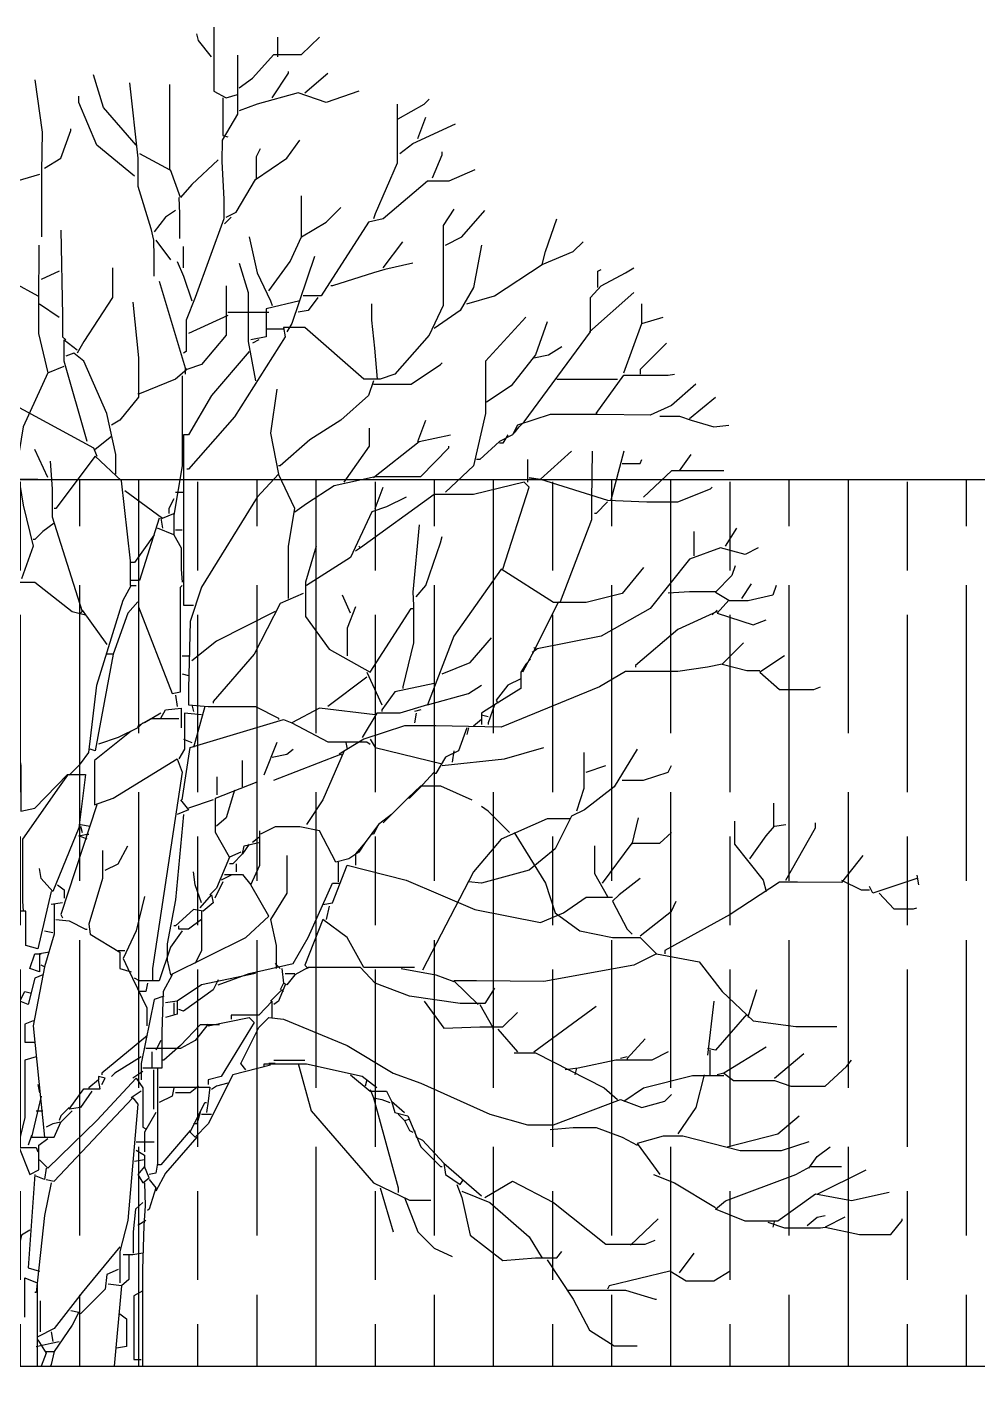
# Model space of a CAD drawing. Header units: centimetres. Extents: x -3096 to 13885, y -3131 to 5891.
# Drawn here: x 12862.3 to 13183.8, y 2950 to 3412.2 of the extents above; entities that cross this region are included whole.
import ezdxf

# ---------------------------------------------------------------- set-up
doc = ezdxf.new("R2010")
doc.units = ezdxf.units.CM

msp = doc.modelspace()

# ---------------------------------------------------------------- hatches: boundary and pattern name
at = {"transparency": 33554508}
h = msp.add_hatch(dxfattribs=at)
h.set_pattern_fill('GOST_WOOD', color=256, scale=10)
h.set_pattern_definition([(90, (5e-05, 173.39), (60, -4e-15), [100, -20]), (90, (20, 153.39), (60, -4e-15), [60, -15, 30, -15]), (90, (40, 123.39), (60, -4e-15), [100, -20])])
h.paths.add_polyline_path([(11885.06, 3259.23), (11885.06, 2659.23), (11974.93, 2659.23), (11974.93, 2679.23), (12088.15, 2679.23), (12088.15, 2929.23), (11974.93, 2929.23), (11974.93, 2959.23), (13800.98, 2959.23), (13800.98, 2929.23), (13629.77, 2929.23), (13629.77, 2679.23), (13800.98, 2679.23), (13800.98, 2659.23), (13885.06, 2659.23), (13885.06, 3259.23)])

# ---------------------------------------------------------------- linework, layer by layer
for p, q in [((11885.06, 3259.23), (13885.06, 3259.23)), ((12865.84, 3259.23), (11885.06, 3259.23))]:
    msp.add_line(p, q)
at = {"color": 84}
for points in [[(12925.43, 3412.18), (12925.43, 3390.58), (12929.58, 3388.37), (12933.45, 3389.48)], [(12924.6, 3402.21), (12920.17, 3407.75), (12919.61, 3409.96)], [(12934.01, 3391.69), (12938.44, 3395.01), (12945.64, 3403.04), (12955.05, 3403.04), (12961.14, 3408.86)], [(12947.02, 3402.21), (12947.02, 3408.86)], [(12933.45, 3402.76), (12933.45, 3382.83), (12928.19, 3373.97), (12928.06, 3366.78), (12928.82, 3354.04), (12928.82, 3347.4), (12919.06, 3320.82), (12916.01, 3313.07), (12916.01, 3302.55), (12915.18, 3302)], [(12945.08, 3388.37), (12950.62, 3396.67), (12950.62, 3397.23)], [(12864.8, 3394.46), (12867.29, 3376.74), (12867.15, 3363.45), (12867.08, 3357.92), (12867.08, 3341.31)], [(12899.13, 3372.31), (12888.05, 3385.05), (12884.73, 3396.12)], [(12896.91, 3393.35), (12899.68, 3367.88), (12899.68, 3358.47), (12904.11, 3344.08), (12904.94, 3340.2), (12905.08, 3334.66), (12905.08, 3328.02)], [(12900.23, 3369.54), (12910.48, 3364.01), (12910.48, 3392.8)], [(12956.15, 3390.03), (12963.91, 3396.67)], [(12898.57, 3361.79), (12885.84, 3372.31), (12879.75, 3386.71), (12879.75, 3388.92)], [(12928.47, 3388.37), (12928.47, 3375.63), (12930.13, 3375.08)], [(12974.43, 3390.58), (12963.35, 3386.71), (12953.94, 3390.03), (12940.1, 3386.15), (12934.01, 3383.94)], [(12987.44, 3386.15), (12987.44, 3366.22), (12979.96, 3349.06), (12979.41, 3347.4)], [(12987.71, 3381.17), (12996.57, 3386.15), (12998.23, 3387.82)], [(12988.27, 3369.54), (12992.7, 3372.87), (13007.09, 3379.51)], [(12994.36, 3374.53), (12997.13, 3381.73)], [(12868.12, 3364.56), (12873.66, 3367.88), (12876.98, 3377.3), (12876.98, 3377.85)], [(12929.58, 3347.95), (12932.9, 3349.61), (12939.54, 3360.69), (12950.06, 3367.88), (12954.49, 3373.97)], [(12939.82, 3360.69), (12939.82, 3368.44), (12941.21, 3371.21)], [(12999.34, 3361.24), (13002.66, 3368.99), (13002.66, 3370.1)], [(12926.81, 3367.33), (12917.95, 3359.03), (12914.08, 3354.6), (12910.75, 3364.01)], [(12866.46, 3362.35), (12858.71, 3360.13), (12857.6, 3360.13)], [(13013.74, 3364.01), (13004.88, 3360.13), (12997.68, 3360.13), (12982.73, 3347.4), (12977.75, 3346.29), (12961.69, 3321.38), (12955.6, 3321.38)], [(12913.52, 3354.6), (12913.8, 3349.06), (12913.8, 3340.75)], [(12943.97, 3323.04), (12951.17, 3333), (12955.05, 3341.31), (12963.35, 3346.29), (12968.34, 3351.27)], [(12955.05, 3341.31), (12955.05, 3355.15)], [(12912.42, 3350.17), (12909.09, 3347.95), (12905.22, 3342.97)], [(13006.54, 3350.72), (13002.94, 3345.18), (13002.94, 3318.05), (12998.23, 3308.09), (12986.61, 3294.8), (12981.62, 3293.14), (12976.09, 3293.14), (12956.15, 3310.58), (12948.96, 3310.58), (12949.51, 3307.53), (12932.35, 3280.4), (12916.84, 3262.69), (12916.29, 3262.69)], [(12931.24, 3347.95), (12929.03, 3345.74)], [(13003.77, 3338.54), (13009.31, 3341.31), (13017.06, 3350.17)], [(13036.44, 3331.9), (13037.54, 3336.32), (13041.42, 3347.4)], [(12873.66, 3343.52), (12874.21, 3314.73), (12874.21, 3307.53), (12875.32, 3306.43)], [(12866.18, 3338.54), (12866.05, 3318.61), (12866.05, 3308.64), (12869.23, 3295.35), (12874.77, 3297.57)], [(12905.77, 3340.2), (12910.75, 3333.56)], [(12915.18, 3330.79), (12915.18, 3337.99)], [(12937.33, 3341.31), (12940.1, 3329.13), (12944.53, 3319.71), (12945.08, 3318.05)], [(12982.73, 3330.79), (12989.37, 3339.65)], [(13015.95, 3338.54), (13013.18, 3324.14), (13008.75, 3316.39), (12999.89, 3310.3)], [(13010.97, 3318.61), (13020.38, 3321.38), (13036.44, 3331.9), (13046.96, 3336.32), (13050.28, 3339.65)], [(12912.97, 3333), (12915.18, 3328.02), (12917.95, 3319.71)], [(12959.48, 3334.66), (12951.73, 3311.96), (12950.06, 3309.19)], [(12873.1, 3329.68), (12867.01, 3326.91)], [(12891.1, 3330.79), (12891.1, 3320.82), (12881.41, 3305.87), (12879.2, 3302)], [(12934.01, 3332.45), (12937.05, 3322.48), (12937.05, 3305.87), (12939.54, 3292.58)], [(12992.7, 3332.45), (12983.28, 3330.23), (12979.41, 3329.13), (12965.57, 3324.7), (12965.01, 3324.7)], [(13027.02, 3274.87), (13028.69, 3277.08), (13030.35, 3278.74), (13052.77, 3309.19), (13052.77, 3320.82), (13056.37, 3324.7), (13064.67, 3329.13), (13067.44, 3330.79)], [(13055.26, 3324.14), (13055.26, 3329.68), (13056.37, 3330.23)], [(12857.6, 3325.81), (12865.91, 3321.38)], [(12906.88, 3326.36), (12915.74, 3297.01), (12915.74, 3294.8)], [(12929.58, 3324.7), (12929.58, 3308.09), (12921.27, 3298.12), (12916.29, 3296.46), (12915.74, 3297.01)], [(12898.02, 3319.16), (12899.96, 3300.34), (12899.96, 3287.05), (12893.59, 3279.3), (12890.82, 3277.64)], [(12954.49, 3319.71), (12943.14, 3316.95), (12943.14, 3307.53), (12937.88, 3306.43)], [(12960.58, 3320.82), (12957.26, 3316.39), (12953.94, 3315.84)], [(13052.49, 3309.19), (13067.44, 3322.48)], [(12866.46, 3318.61), (12873.1, 3314.18)], [(12930.13, 3314.73), (12916.84, 3308.64)], [(12930.13, 3315.84), (12943.97, 3315.84)], [(12980.79, 3293.14), (12979.82, 3303.66), (12978.79, 3313.07), (12978.79, 3318.61)], [(13030.9, 3314.18), (13017.34, 3299.23), (13017.34, 3281.51), (13013.18, 3263.79), (13003.77, 3254.94)], [(13064.12, 3295.35), (13070.21, 3311.96), (13077.41, 3314.18)], [(13070.21, 3311.96), (13070.21, 3318.61)], [(12948.96, 3310.03), (12943.42, 3310.03)], [(13038.1, 3312.52), (13034.22, 3301.44), (13025.92, 3290.92), (13017.61, 3285.39)], [(12882.52, 3272.1), (12874.77, 3299.23), (12874.77, 3306.43), (12879.2, 3303.1)], [(12940.65, 3306.43), (12938.44, 3305.32)], [(13078.52, 3305.32), (13069.66, 3296.46), (13069.66, 3294.8)], [(12892.21, 3261.03), (12892.21, 3267.67), (12889.16, 3281.51), (12881.41, 3299.23), (12878.09, 3302), (12875.32, 3300.89)], [(12937.33, 3302.55), (12924.6, 3287.6), (12916.84, 3274.31), (12915.18, 3274.31)], [(13033.67, 3300.34), (13038.65, 3301.44), (13043.08, 3304.21)], [(12916.29, 3296.46), (12912.42, 3293.14), (12900.23, 3288.16), (12899.68, 3288.16)], [(12979.41, 3291.48), (12992.14, 3291.48), (13002.11, 3298.12), (13002.66, 3298.68)], [(12869.23, 3295.35), (12860.92, 3277.08), (12858.71, 3263.79), (12860.92, 3250.51), (12864.25, 3236.66), (12860.37, 3225.59)], [(12914.63, 3294.25), (12914.63, 3263.79), (12911.86, 3247.18), (12911.86, 3240.54), (12906.32, 3242.76)], [(12979.41, 3292.58), (12977.75, 3287.6), (12968.34, 3279.3), (12957.82, 3272.65), (12947.85, 3263.79), (12947.3, 3263.79)], [(13088.48, 3291.48), (13080.18, 3284.28), (13072.98, 3280.96), (13055.26, 3281.23), (13039.2, 3281.23), (13028.13, 3277.64), (13026.47, 3274.31), (13022.04, 3272.1), (13015.4, 3266.01), (13014.29, 3266.01)], [(13041.42, 3293.14), (13061.91, 3293.14)], [(13054.71, 3281.51), (13064.12, 3294.52), (13079.07, 3294.52), (13081.28, 3294.8)], [(12844.04, 3244.42), (12844.04, 3266.56), (12853.17, 3287.05), (12884.73, 3269.88), (12885.84, 3267.12)], [(12946.74, 3289.82), (12944.53, 3274.87), (12947.3, 3261.03)], [(13086.27, 3279.85), (13095.13, 3287.05)], [(12994.36, 3272.1), (12997.13, 3279.3)], [(13076.3, 3280.68), (13082.94, 3280.68), (13086.82, 3279.3), (13094.57, 3277.08), (13099.55, 3277.64)], [(12890.82, 3273.76), (12885.29, 3269.33)], [(12915.18, 3274.31), (12915.18, 3235), (12915.18, 3216.73), (12918.51, 3216.73)], [(12969.44, 3258.26), (12978.02, 3270.44), (12978.02, 3276.53)], [(12979.41, 3259.92), (12994.91, 3272.1), (13005.43, 3274.31)], [(13024.81, 3274.31), (13023.15, 3271.55), (13022.04, 3271.55)], [(12869.23, 3259.92), (12864.8, 3269.33)], [(12952.83, 3248.29), (12956.71, 3251.06), (12966.12, 3257.15), (12979.96, 3260.2), (12995.47, 3260.2), (13004.88, 3269.88), (13004.88, 3270.44)], [(13046.4, 3268.78), (13035.88, 3259.36), (13058.58, 3252.17), (13071.87, 3251.61), (13082.39, 3251.61), (13093.46, 3256.04), (13094.02, 3256.6)], [(13053.32, 3268.78), (13053.19, 3252.17), (13053.19, 3245.52), (13042.53, 3217.84)], [(13064.12, 3268.78), (13059.69, 3252.17)], [(12870.06, 3265.46), (12870.75, 3256.04), (12870.75, 3246.63), (12878.64, 3221.72), (12880.86, 3214.52), (12880.3, 3213.96)], [(12897.19, 3223.38), (12897.19, 3231.68), (12894.14, 3258.81), (12885.29, 3267.12), (12872, 3249.4), (12871.44, 3249.4)], [(13031.45, 3266.01), (13031.45, 3258.26)], [(13063.57, 3264.62), (13069.66, 3264.62), (13070.21, 3266.01)], [(13082.94, 3262.13), (13086.82, 3267.67)], [(12950.62, 3218.95), (12950.62, 3236.66), (12952.83, 3249.4), (12947.3, 3261.03), (12940.1, 3253.27), (12921.27, 3222.82), (12917.4, 3211.2), (12916.84, 3188.5), (12916.84, 3182.96), (12923.49, 3182.41), (12939.54, 3182.41), (12947.3, 3178.53), (12947.3, 3177.98)], [(13032.01, 3259.92), (13035.88, 3259.36)], [(13032.01, 3259.36), (13034.22, 3259.36)], [(13097.89, 3262.13), (13080.18, 3262.13), (13070.76, 3253.27)], [(12895.25, 3255.49), (12907.99, 3246.08), (12911.86, 3247.74)], [(12912.42, 3254.94), (12915.18, 3254.94)], [(13023.15, 3228.91), (13032.01, 3256.6), (13030.35, 3258.26), (13013.18, 3254.11), (12999.89, 3254.11), (12974.98, 3236.11), (12974.43, 3236.66)], [(12979.96, 3249.4), (12982.73, 3256.6)], [(12911.86, 3252.72), (12910.2, 3249.4), (12910.2, 3247.74)], [(12990.48, 3253.27), (12983.84, 3249.95), (12978.86, 3248.29), (12971.66, 3232.79), (12956.71, 3223.38)], [(13058.58, 3251.61), (13054.71, 3247.74), (13054.15, 3247.74)], [(12906.88, 3246.08), (12900.23, 3225.04), (12897.47, 3225.04)], [(12907.43, 3246.08), (12907.99, 3242.76)], [(12871.44, 3244.42), (12867.57, 3241.65), (12864.8, 3238.88), (12864.25, 3238.88)], [(12905.22, 3240.54), (12898.57, 3231.13), (12897.47, 3231.13)], [(12911.86, 3240.54), (12914.35, 3236.11), (12914.35, 3228.91), (12914.63, 3224.48)], [(12912.42, 3242.2), (12914.63, 3242.2)], [(12994.91, 3243.86), (12992.7, 3221.16), (12992.97, 3216.73), (12992.97, 3204), (12989.37, 3189.05), (12989.37, 3188.5)], [(13087.93, 3233.34), (13087.93, 3241.65)], [(13098.45, 3236.66), (13102.32, 3242.76)], [(12960.03, 3236.66), (12956.43, 3224.48), (12956.43, 3212.86), (12964.46, 3201.78), (12978.3, 3194.03), (12992.14, 3215.63), (12992.7, 3215.63)], [(12974.98, 3236.11), (12973.32, 3235)], [(12993.8, 3219.5), (12997.13, 3223.38), (13002.11, 3237.77), (13002.66, 3239.99)], [(13109.52, 3236.11), (13105.09, 3233.9), (13096.79, 3236.11), (13086.27, 3232.24), (13072.98, 3215.63), (13056.37, 3206.21), (13034.22, 3201.78), (13033.67, 3202.34)], [(13070.76, 3229.47), (13063.57, 3220.61), (13051.39, 3217.56), (13040.31, 3217.56), (13022.59, 3228.91), (13006.54, 3206.21), (12997.68, 3182.96), (12988.27, 3180.19), (12980.52, 3180.19), (12975.53, 3171.89)], [(13101.77, 3230.02), (13100.66, 3226.7), (13095.13, 3221.16), (13099.55, 3218.39), (13095.68, 3213.96), (13107.86, 3210.09), (13112.29, 3211.75)], [(12858.16, 3226.14), (12857.6, 3223.38), (12852.9, 3212.3), (12852.9, 3200.68), (12860.09, 3162.47), (12860.09, 3146.97), (12864.8, 3148.08), (12875.87, 3159.43), (12881.96, 3159.43), (12879.75, 3141.43), (12870.89, 3119.84), (12867.01, 3124.27), (12866.46, 3127.59)], [(12858.71, 3224.48), (12864.8, 3224.48), (12877.53, 3214.52), (12881.96, 3213.41)], [(12876.43, 3159.15), (12880.3, 3163.03), (12883.07, 3166.9), (12885.84, 3189.6), (12894.7, 3218.39), (12897.47, 3223.38), (12899.13, 3223.38)], [(12899.96, 3225.04), (12899.96, 3216.18), (12911.31, 3186.83), (12914.08, 3187.39), (12914.08, 3222.82), (12914.63, 3223.38)], [(13115.61, 3223.38), (13114.5, 3220.05), (13106.2, 3218.12), (13099.55, 3218.12)], [(13103.98, 3218.95), (13107.31, 3223.93)], [(12899.68, 3217.84), (12896.36, 3213.96), (12891.38, 3200.12), (12889.16, 3200.12)], [(12955.6, 3220.61), (12947.85, 3217.29), (12938.99, 3200.12), (12925.15, 3184.07), (12925.15, 3183.51)], [(12971.66, 3213.96), (12968.89, 3220.05)], [(13041.97, 3217.84), (13033.11, 3200.12), (13029.79, 3194.03)], [(13079.07, 3220.89), (13086.27, 3221.3), (13095.13, 3221.3)], [(12880.86, 3215.07), (12889.16, 3203.44)], [(12946.19, 3214.52), (12926.26, 3204.55), (12917.95, 3197.91)], [(12973.32, 3216.18), (12970.55, 3208.98), (12970.55, 3199.57)], [(13095.68, 3214.52), (13082.39, 3208.43), (13068, 3196.25), (13068, 3195.69)], [(13095.68, 3215.07), (13094.02, 3213.41)], [(13002.66, 3193.48), (13012.08, 3197.35), (13019.27, 3205.66)], [(13104.54, 3204), (13097.34, 3196.8), (13105.64, 3194.59), (13110.07, 3194.59)], [(12891.38, 3200.12), (12885.29, 3167.46), (12883.62, 3168.01)], [(12914.63, 3199.57), (12917.4, 3199.57)], [(13034.78, 3201.78), (13033.11, 3200.68)], [(13118.38, 3199.57), (13110.07, 3194.03), (13116.72, 3188.22), (13128.35, 3188.22), (13130.56, 3189.05)], [(13097.34, 3196.8), (13092.36, 3195.69), (13082.39, 3194.31), (13064.67, 3194.31), (13055.81, 3189.05), (13022.59, 3175.48), (13000.45, 3175.9), (12989.93, 3175.9), (12976.09, 3171.33), (12967.78, 3166.35)], [(12977.19, 3194.03), (12982.18, 3182.96)], [(13032.56, 3198.46), (13030.9, 3196.8), (13029.24, 3194.03), (13029.24, 3188.5), (13020.38, 3182.96), (13015.95, 3180.19), (13015.95, 3176.31)], [(12914.63, 3193.48), (12916.84, 3192.93)], [(12977.19, 3192.37), (12963.91, 3182.41)], [(12999.89, 3190.16), (12986.61, 3187.39), (12982.18, 3181.3), (12982.18, 3180.74)], [(12997.68, 3182.96), (13011.52, 3186.83), (13015.95, 3189.6)], [(13029.24, 3191.82), (13024.81, 3189.6), (13020.93, 3184.62), (13021.49, 3183.51)], [(12912.42, 3186.28), (12912.97, 3182.41)], [(12907.43, 3180.19), (12901.9, 3176.87)], [(12907.43, 3178.53), (12909.09, 3181.3), (12914.35, 3181.85), (12914.35, 3175.21)], [(12921.27, 3179.64), (12915.46, 3180.19), (12915.46, 3168.01), (12913.52, 3164.69)], [(12917.95, 3182.96), (12918.51, 3180.74)], [(12922.38, 3182.41), (12918.51, 3168.56)], [(12979.96, 3179.64), (12961.14, 3181.85), (12951.73, 3176.87), (12963.91, 3170.5), (12977.19, 3170.5), (12978.3, 3169.67)], [(12995.47, 3181.3), (12993.25, 3180.74)], [(12993.8, 3180.19), (12993.25, 3176.87)], [(13020.38, 3182.96), (13018.17, 3176.87), (13018.17, 3176.31)], [(12901.34, 3176.87), (12899.68, 3175.21), (12893.04, 3171.89), (12886.39, 3169.67)], [(12913.52, 3178.25), (12904.11, 3178.25), (12899.68, 3175.76), (12899.68, 3175.21)], [(12914.63, 3150.85), (12917.4, 3168.56), (12948.96, 3177.98), (12951.73, 3176.87)], [(13015.95, 3177.98), (13013.18, 3175.76)], [(13015.95, 3179.64), (13018.17, 3179.08)], [(12897.47, 3174.1), (12885.01, 3164.13), (12885.01, 3149.19), (12891.38, 3151.4), (12912.97, 3164.69), (12914.63, 3160.26), (12904.66, 3093.82), (12904.66, 3089.94)], [(12915.18, 3171.33), (12917.95, 3170.22)], [(12978.3, 3171.33), (12979.96, 3168.56), (13002.66, 3163.03)], [(13010.97, 3175.21), (13008.2, 3167.46), (13003.77, 3165.24), (13000.45, 3159.71), (12999.89, 3159.71)], [(13011.52, 3175.21), (13010.97, 3172.99)], [(12946.74, 3170.22), (12942.31, 3159.15)], [(12945.08, 3165.24), (12950.06, 3166.35), (12952.28, 3168.01)], [(12945.64, 3157.49), (12968.34, 3166.35), (12968.89, 3165.8)], [(12969.44, 3167.46), (12962.25, 3150.85), (12956.71, 3142.54)], [(12970, 3170.22), (12970.55, 3168.01)], [(13002.66, 3162.47), (13023.7, 3164.69), (13036.99, 3168.56)], [(13006.54, 3167.46), (13005.98, 3163.58)], [(13068.55, 3168.01), (13060.8, 3155.28), (13050.83, 3147.52), (13046.4, 3145.31), (13040.87, 3134.24), (13032.01, 3127.04), (13015.95, 3122.61), (13011.52, 3123.16)], [(13050.56, 3166.9), (13050.56, 3154.72), (13048.06, 3146.97)], [(12935.12, 3155.28), (12935.12, 3164.13)], [(12999.89, 3163.03), (12999.89, 3156.38)], [(13051.39, 3160.26), (13058.03, 3162.47)], [(13063.57, 3157.49), (13070.76, 3157.49), (13079.07, 3160.26), (13080.18, 3162.47)], [(12875.87, 3159.15), (12873.1, 3155.28), (12860.65, 3137.56), (12860.65, 3116.52), (12860.92, 3113.2)], [(12934.56, 3133.13), (12930.69, 3131.47), (12925.98, 3139.77), (12925.98, 3151.4), (12940.1, 3156.94)], [(12926.53, 3152.51), (12926.53, 3158.6)], [(12999.89, 3160.26), (12994.91, 3154.72), (12991.59, 3151.4), (12991.04, 3151.4)], [(12932.35, 3154.17), (12929.58, 3144.76), (12926.26, 3141.99)], [(12982.73, 3143.09), (12991.04, 3151.4), (12995.47, 3155.55), (13002.11, 3155.55), (13012.63, 3150.85)], [(12885.84, 3149.19), (12873.66, 3112.09), (12874.21, 3110.98)], [(12914.08, 3150.85), (12916.84, 3147.52), (12912.97, 3145.86)], [(12925.15, 3150.85), (12916.84, 3148.08)], [(13025.36, 3139.77), (13018.17, 3146.97), (13015.95, 3148.63)], [(13114.78, 3141.99), (13114.78, 3149.74)], [(12915.18, 3145.86), (12912.42, 3117.07), (12909.65, 3102.12), (12909.65, 3096.59), (12910.75, 3091.6), (12936.22, 3104.34), (12943.97, 3111.54), (12937.88, 3122.06), (12940.93, 3128.7), (12940.93, 3140.33)], [(12985.5, 3145.86), (12981.07, 3142.54), (12976.64, 3136.45), (12973.32, 3132.58), (12973.32, 3128.7)], [(13045.85, 3144.48), (13038.1, 3144.48), (13022.59, 3137.56), (13013.18, 3126.48), (12996.02, 3093.26)], [(13066.89, 3135.9), (13069.1, 3144.76)], [(13101.49, 3143.65), (13101.49, 3135.9), (13111.18, 3123.72), (13112.29, 3119.84)], [(13118.93, 3123.72), (13128.9, 3141.43), (13128.9, 3143.09)], [(12882.52, 3137.56), (12879.75, 3138.67), (12882.52, 3139.22), (12883.07, 3139.22)], [(12880.3, 3142.54), (12883.62, 3141.99)], [(12880.3, 3141.99), (12880.86, 3139.77)], [(12976.64, 3136.45), (12974.43, 3133.13), (12971.1, 3130.91), (12966.67, 3129.81), (12961.14, 3140.33), (12954.49, 3141.71), (12946.19, 3141.71), (12941.21, 3139.22)], [(12981.07, 3142.54), (12979.41, 3139.22), (12978.86, 3139.22)], [(13027.02, 3139.77), (13037.54, 3122.61), (13040.87, 3112.64), (13049.17, 3106.55), (13060.24, 3104.34), (13069.66, 3104.34), (13075.19, 3098.8), (13067.44, 3094.93), (13036.99, 3089.39), (13014.29, 3089.67), (13006.54, 3089.67), (13014.84, 3081.64)], [(13056.92, 3122.61), (13066.89, 3136.17), (13076.3, 3136.17), (13080.18, 3139.77)], [(13106.75, 3130.91), (13112.29, 3138.67), (13115.06, 3141.99), (13118.93, 3142.54)], [(12888.61, 3127.04), (12893.04, 3129.25), (12896.36, 3135.34)], [(12937.33, 3135.9), (12935.12, 3132.58), (12935.67, 3135.34), (12940.65, 3136.45)], [(12940.65, 3138.11), (12938.44, 3136.45)], [(13054.15, 3135.34), (13054.15, 3125.93), (13058.58, 3118.18)], [(12887.78, 3133.68), (12887.78, 3124.27), (12883.07, 3108.77), (12883.62, 3105.45), (12893.59, 3099.36), (12893.59, 3093.82), (12897.47, 3092.71)], [(12930.69, 3131.47), (12926.26, 3120.95), (12924.04, 3118.73)], [(12935.12, 3132.58), (12931.79, 3129.25), (12930.69, 3129.25)], [(12932.9, 3129.25), (12932.9, 3126.48)], [(12950.06, 3132.02), (12950.06, 3119.29), (12944.53, 3110.43), (12946.46, 3101.57), (12946.46, 3093.82)], [(12967.51, 3129.81), (12967.51, 3123.16)], [(13144.96, 3132.02), (13137.76, 3122.89), (13122.81, 3123.02), (13116.72, 3123.02), (13100.11, 3112.09), (13077.96, 3099.91), (13077.96, 3098.8)], [(12921.27, 3115.97), (12919.06, 3122.06), (12918.51, 3126.48)], [(12931.24, 3125.38), (12927.92, 3123.72)], [(12929.03, 3125.65), (12935.12, 3125.65), (12937.88, 3122.06)], [(12962.25, 3115.41), (12965.57, 3115.97), (12970.55, 3128.7), (12990.48, 3123.72), (13013.74, 3113.75), (13035.88, 3109.32), (13043.63, 3112.64), (13051.39, 3117.9), (13060.24, 3117.9)], [(13163.23, 3125.38), (13163.78, 3122.06)], [(12872.55, 3122.06), (12874.77, 3120.39), (12874.77, 3117.63)], [(12928.47, 3123.16), (12925.7, 3117.63)], [(12926.81, 3088.28), (12937.33, 3092.16), (12952.28, 3095.48), (12957.26, 3104.34), (12965.57, 3122.61), (12967.78, 3122.61)], [(13069.66, 3124.27), (13062.46, 3118.73), (13060.24, 3116.52), (13065.23, 3107.11), (13066.89, 3105.45)], [(13137.76, 3123.72), (13144.4, 3120.39), (13147.17, 3120.39)], [(13163.23, 3124.27), (13148.28, 3119.29), (13147.17, 3121.5)], [(12870.34, 3119.84), (12865.91, 3100.46), (12861.75, 3101.57), (12861.75, 3113.2), (12859.26, 3113.2)], [(12871.44, 3115.41), (12871.44, 3105.45), (12868.12, 3094.37), (12867.01, 3094.93)], [(12874.21, 3115.97), (12870.34, 3115.41)], [(12901.9, 3118.18), (12899.13, 3106.55), (12894.7, 3097.14), (12896.36, 3093.82), (12902.73, 3080.53), (12902.73, 3074.44)], [(12920.72, 3114.3), (12924.6, 3118.73), (12925.15, 3115.97), (12921.83, 3113.2), (12918.51, 3113.75), (12912.42, 3108.21), (12911.86, 3108.21)], [(13069.66, 3104.89), (13080.18, 3113.2), (13081.84, 3116.52)], [(13150.49, 3119.29), (13155.47, 3114.03), (13162.12, 3114.03), (13163.23, 3114.3)], [(12921.27, 3113.2), (12921.27, 3099.91), (12919.06, 3095.48)], [(12964.46, 3114.86), (12963.35, 3110.43)], [(12868.12, 3106.55), (12870.89, 3106)], [(12872, 3110.43), (12876.43, 3109.88), (12881.96, 3107.11), (12882.52, 3107.11)], [(12914.63, 3106.55), (12910.75, 3101.02), (12906.88, 3089.67), (12900.23, 3089.67), (12898.57, 3090.5)], [(12921.27, 3110.43), (12916.84, 3107.11), (12913.52, 3107.11), (12913.52, 3108.21)], [(12993.25, 3094.1), (12976.09, 3094.1), (12970.55, 3104.34), (12962.25, 3110.43), (12956.15, 3094.93), (12957.26, 3093.82)], [(12869.78, 3099.36), (12866.46, 3098.8), (12866.46, 3092.71), (12863.14, 3093.82), (12864.8, 3098.8), (12867.01, 3098.8)], [(12893.04, 3099.91), (12895.25, 3099.91)], [(13075.19, 3098.8), (13089.59, 3096.03), (13097.34, 3086.07), (13107.86, 3076.1), (13122.25, 3074.16), (13136.1, 3074.16)], [(12868.12, 3094.37), (12864.25, 3074.44), (12868.12, 3036.79)], [(12946.19, 3095.48), (12947.85, 3093.82)], [(12948.4, 3093.82), (12948.96, 3088.84), (12947.85, 3086.62)], [(13020.38, 3087.17), (13017.06, 3081.91), (13008.75, 3081.91), (12991.59, 3084.41), (12979.96, 3088.84), (12974.98, 3094.1), (12957.26, 3094.1), (12952.83, 3091.6), (12950.06, 3088.28), (12948.96, 3088.84)], [(12988.82, 3093.82), (13000.45, 3091.6), (13006.54, 3089.39)], [(12867.57, 3091.6), (12864.8, 3090.5), (12862.59, 3081.64), (12859.82, 3082.75), (12861.48, 3086.07), (12863.69, 3085.51)], [(12903, 3088.84), (12902.45, 3086.07), (12900.23, 3086.07)], [(12911.31, 3091.6), (12908.26, 3086.07), (12907.85, 3072.23), (12907.85, 3060.04), (12901.34, 3060.04)], [(12939.54, 3092.16), (12921.27, 3088.28), (12912.97, 3082.75), (12912.97, 3078.32), (12909.09, 3077.21)], [(12926.81, 3089.94), (12925.15, 3086.62), (12915.18, 3079.42), (12913.52, 3079.98)], [(12949.51, 3088.28), (12947.3, 3082.75), (12945.64, 3081.64)], [(12949.51, 3092.16), (12952.83, 3092.16)], [(12908.54, 3084.41), (12905.22, 3083.3), (12900.79, 3061.71), (12900.79, 3056.17)], [(12944.53, 3082.75), (12948.4, 3086.62), (12948.96, 3086.07)], [(13108.97, 3086.62), (13106.2, 3077.76), (13106.2, 3077.21)], [(12912.97, 3082.75), (12909.09, 3082.19)], [(12911.86, 3082.19), (12911.86, 3078.32)], [(12945.08, 3077.21), (12945.08, 3082.75), (12940.65, 3078.04), (12931.24, 3078.04), (12931.24, 3076.66)], [(12996.57, 3082.75), (13003.22, 3073.61), (13015.4, 3074.03), (13023.15, 3074.03), (13028.13, 3078.87)], [(13015.4, 3081.64), (13019.83, 3073.89), (13019.83, 3073.33)], [(13033.67, 3065.58), (13054.71, 3081.08)], [(13094.57, 3082.75), (13092.36, 3064.47)], [(13105.64, 3078.32), (13095.13, 3066.14), (13092.36, 3066.69)], [(12864.25, 3076.1), (12861.48, 3074.99), (12861.48, 3068.9), (12864.8, 3068.9)], [(12923.49, 3074.99), (12919.06, 3069.46), (12914.08, 3066.69), (12902.45, 3066.69)], [(12927.36, 3074.72), (12920.72, 3074.72), (12914.08, 3067.8), (12908.54, 3062.81), (12907.99, 3062.81)], [(12923.49, 3074.44), (12937.33, 3077.21), (12938.99, 3075.55), (12927.92, 3057.28), (12923.49, 3056.17), (12923.49, 3054.51)], [(12936.22, 3059.49), (12934.56, 3061.71), (12940.65, 3073.89), (12943.97, 3077.21), (12948.96, 3076.66), (12970.55, 3067.8), (12986.05, 3058.38), (12995.47, 3055.06), (13018.72, 3044.54), (13031.45, 3040.94), (13040.31, 3040.94), (13063.01, 3049.53), (13070.21, 3046.76), (13077.96, 3048.97), (13080.18, 3051.19)], [(12903, 3071.12), (12887.5, 3058.38), (12887.5, 3057.83)], [(12907.43, 3069.46), (12905.77, 3066.14)], [(13021.49, 3073.33), (13028.13, 3065.58)], [(13071.32, 3070.01), (13065.23, 3063.37), (13065.23, 3062.81)], [(12904.39, 3065.58), (12904.39, 3060.04)], [(13027.02, 3065.3), (13034.22, 3065.3), (13057.48, 3053.4), (13061.91, 3049.53)], [(13079.07, 3065.58), (13073.53, 3062.81), (13061.35, 3062.81), (13048.62, 3060.04), (13044.19, 3059.49)], [(13093.19, 3066.14), (13093.19, 3057.83)], [(13112.29, 3067.24), (13097.89, 3058.38), (13095.68, 3057.83)], [(13115.06, 3056.72), (13125.02, 3065.03)], [(12865.35, 3063.92), (12861.48, 3062.81), (12861.48, 3043.43), (12859.26, 3034.02), (12863.14, 3024.06), (12866.18, 3025.72), (12866.18, 3034.02), (12869.23, 3036.24)], [(12900.79, 3063.92), (12891.93, 3058.38), (12890.82, 3057.28)], [(12906.32, 3060.04), (12906.32, 3027.93), (12905.77, 3024.61), (12903.56, 3024.06)], [(12944.53, 3061.15), (12931.79, 3057.83), (12923.49, 3041.22), (12919.06, 3036.79), (12917.4, 3038.45), (12922.38, 3048.42), (12922.93, 3048.42)], [(12980.52, 3053.4), (12975.53, 3057.28), (12956.71, 3061.43), (12942.31, 3061.43), (12942.31, 3060.6)], [(12946.19, 3061.71), (12943.97, 3061.71)], [(12945.64, 3062.81), (12954.49, 3062.81), (12956.15, 3062.81)], [(12953.94, 3061.71), (12958.37, 3045.65), (12979.41, 3021.29), (12991.59, 3015.47), (12998.79, 3015.47)], [(13048.06, 3060.04), (13047.51, 3057.83)], [(13065.23, 3063.92), (13063.01, 3063.37)], [(13097.89, 3058.38), (13101.22, 3055.89), (13115.06, 3055.89), (13120.59, 3053.95), (13132.22, 3053.95), (13139.42, 3060.6), (13141.08, 3062.81)], [(12866.46, 3029.04), (12869.23, 3026.27), (12885.84, 3042.33), (12899.13, 3056.72), (12901.34, 3053.4), (12901.34, 3040.11), (12902.45, 3039.56)], [(12884.18, 3052.29), (12880.3, 3046.76), (12876.43, 3046.2), (12881.41, 3053.12), (12886.95, 3053.12), (12886.39, 3056.17), (12883.07, 3053.4), (12883.07, 3052.85)], [(12887.5, 3054.51), (12888.61, 3056.72), (12886.39, 3057.28), (12886.39, 3056.17)], [(12901.34, 3058.94), (12898.02, 3056.72)], [(12904.94, 3059.49), (12904.94, 3046.2)], [(12971.66, 3057.83), (12978.3, 3052.29), (12983.84, 3052.29), (12985.5, 3048.97), (12986.61, 3045.1), (12991.04, 3043.99), (12995.47, 3033.47), (13002.11, 3026.83), (13002.66, 3026.83)], [(12977.19, 3056.17), (12976.64, 3053.95)], [(13064.12, 3048.97), (13070.76, 3053.4), (13087.37, 3057.55), (13097.89, 3057.55)], [(13091.25, 3057.83), (13088.48, 3046.76), (13082.39, 3037.9)], [(12867.01, 3050.63), (12863.69, 3036.79), (12871.44, 3036.79), (12873.66, 3041.77)], [(12865.91, 3054.51), (12866.46, 3051.74)], [(12900.79, 3052.29), (12897.47, 3050.08)], [(12906.88, 3053.68), (12924.04, 3053.68), (12923.49, 3048.97), (12922.93, 3045.1)], [(12911.86, 3053.4), (12911.31, 3050.63), (12906.88, 3048.42)], [(12920.17, 3053.95), (12917.4, 3051.74), (12912.42, 3051.74)], [(12930.13, 3055.06), (12926.26, 3053.95), (12924.6, 3052.85)], [(12978.3, 3052.85), (12979.41, 3050.08), (12982.18, 3049.53), (12984.95, 3048.42)], [(12868.68, 3022.4), (12871.44, 3021.84), (12890.27, 3041.77), (12898.02, 3050.08), (12899.68, 3047.86), (12896.36, 3008.55), (12893.59, 2998.03), (12893.59, 2987.51)], [(12876.43, 3046.76), (12873.66, 3043.99), (12873.1, 3042.33)], [(12979.41, 3050.08), (12987.71, 3019.63), (12987.71, 3017.97)], [(12985.5, 3048.97), (12989.93, 3045.1)], [(12865.35, 3045.65), (12867.57, 3045.65)], [(12877.53, 3045.65), (12873.66, 3041.77), (12870.89, 3041.22), (12868.68, 3040.11)], [(12905.77, 3045.1), (12901.9, 3038.45), (12901.9, 3031.81)], [(12920.72, 3045.1), (12919.61, 3041.22), (12918.51, 3041.22)], [(12921.27, 3044.54), (12924.6, 3044.54)], [(12987.71, 3044.54), (12989.93, 3042.33), (12991.59, 3042.88)], [(12989.93, 3042.33), (12991.59, 3039.01), (12992.7, 3038.45)], [(13099, 3033.47), (13116.16, 3037.9), (13123.36, 3043.99)], [(12863.69, 3037.34), (12862.59, 3034.02)], [(12919.61, 3036.79), (12909.09, 3024.61), (12905.77, 3018.52)], [(12917.4, 3039.01), (12907.43, 3027.38), (12906.32, 3027.38)], [(12993.25, 3039.01), (12993.8, 3036.79), (12996.02, 3035.68), (13003.22, 3027.93), (13003.77, 3024.06), (13008.75, 3020.73), (13009.86, 3022.4)], [(13039.2, 3039.28), (13046.96, 3039.97), (13054.71, 3039.97), (13063.57, 3036.79), (13068.55, 3034.02)], [(13126.68, 3035.13), (13117.27, 3032.08), (13103.43, 3032.08), (13084.05, 3037.07), (13077.41, 3037.07), (13068.55, 3034.58), (13076.3, 3024.06)], [(12859.82, 3033.19), (12865.35, 3033.19), (12865.91, 3031.81)], [(12899.13, 3035.13), (12905.22, 3035.13)], [(12899.13, 3032.36), (12901.9, 3030.7), (12901.9, 3026.83)], [(13126.68, 3026.27), (13129.45, 3030.15), (13133.88, 3033.47)], [(12901.9, 3029.04), (12898.57, 3028.49)], [(13003.22, 3027.93), (13015.95, 3016.86)], [(12864.8, 3024.06), (12862.59, 2992.5), (12866.46, 2991.39)], [(12868.68, 3026.27), (12868.12, 3022.4), (12865.35, 3023.5)], [(12901.9, 3026.83), (12899.68, 3024.06), (12901.34, 3021.29), (12903.56, 3022.95), (12901.9, 3026.83)], [(13074.09, 3024.06), (13081.28, 3021.29), (13095.13, 3012.98)], [(13153.81, 3017.97), (13141.08, 3015.2), (13128.9, 3017.41), (13116.16, 3008.28), (13105.09, 3008.28), (13095.13, 3012.43), (13098.45, 3015.2), (13122.25, 3024.06), (13127.24, 3026.83), (13137.76, 3026.83)], [(13129.45, 3017.41), (13146.06, 3025.72)], [(12870.34, 3021.29), (12868.12, 3010.21), (12865.35, 2984.19), (12864.8, 2984.19)], [(12901.9, 3021.29), (12902.17, 3013.54), (12901.76, 3006.89), (12901.27, 2991.94), (12901.27, 2959.23)], [(12903.56, 3022.4), (12905.77, 3019.63), (12903.56, 3012.43), (12903, 3011.88)], [(12981.62, 3019.63), (12986.05, 3004.68)], [(13007.65, 3020.73), (13009.31, 3016.31), (13012.08, 3003.57), (13023.15, 2994.99), (13034.22, 2995.96), (13041.42, 2995.96), (13043.08, 2998.03)], [(13009.31, 3018.52), (13018.72, 3014.64), (13032.01, 3003.02), (13036.44, 2995.82)], [(13017.06, 3016.31), (13026.47, 3021.84), (13040.31, 3014.64), (13058.03, 3000.53), (13071.32, 3000.53), (13074.64, 3001.91)], [(12901.34, 3014.64), (12898.85, 3012.43), (12898.16, 3004.68), (12898.16, 2997.48)], [(12989.93, 3016.31), (12994.36, 3004.68), (12999.89, 2999.14), (13005.98, 2996.37)], [(13066.33, 3000.25), (13075.75, 3009.11)], [(13126.13, 3006.89), (13129.45, 3009.66), (13132.22, 3010.21)], [(13138.86, 3009.66), (13132.22, 3006.34), (13143.85, 3003.85), (13154.37, 3003.85), (13158.24, 3008.55), (13158.24, 3009.11)], [(12863.14, 3005.23), (12860.37, 3003.57), (12859.26, 2998.59)], [(12902.45, 3008.55), (12899.68, 3006.89)], [(13112.84, 3008), (13118.38, 3006.06), (13130.56, 3006.06), (13132.22, 3006.34)], [(13115.06, 3008.55), (13114.5, 3006.34)], [(12893.59, 2999.7), (12880.86, 2984.19), (12871.44, 2972.01), (12865.91, 2969.24)], [(12896.63, 2996.93), (12896.63, 2988.62), (12894.14, 2986.41), (12889.71, 2986.96)], [(12901.34, 2997.48), (12898.02, 2996.93), (12894.7, 2996.93)], [(13038.1, 2995.27), (13046.96, 2981.98), (13052.49, 2971.46), (13060.8, 2966.2), (13068.55, 2966.2)], [(13082.94, 2990.84), (13087.93, 2997.48)], [(12893.04, 2991.94), (12889.16, 2990.28), (12888.61, 2985.3), (12880.3, 2977)], [(13100.11, 2991.39), (13094.57, 2988.07), (13085.16, 2988.07), (13079.62, 2991.39), (13059.14, 2986.41), (13058.58, 2985.3)], [(12861.48, 2975.89), (12861.48, 2989.18), (12865.63, 2987.51), (12865.63, 2959.23), (12867.11, 2959.23)], [(12894.14, 2986.41), (12891.74, 2959.23)], [(12866.74, 2970.9), (12866.74, 2981.42)], [(12901.34, 2984.75), (12898.3, 2983.09), (12898.3, 2961.49), (12900.79, 2961.49)], [(13045.3, 2985.02), (13064.67, 2985.02), (13074.64, 2981.98), (13075.19, 2981.98)], [(12876.98, 2978.1), (12879.75, 2977.55), (12877.53, 2973.12), (12871.44, 2964.26), (12870.34, 2959.83), (12870.18, 2959.23)], [(12893.59, 2977), (12895.81, 2975.33), (12895.81, 2965.92), (12892.48, 2965.37)], [(12865.35, 2965.92), (12870.34, 2967.03), (12873.1, 2967.58)], [(12865.91, 2968.14), (12868.68, 2963.71), (12867.01, 2959.28), (12867.11, 2959.23)], [(12870.34, 2970.9), (12870.89, 2967.58)], [(12868.68, 2964.26), (12871.44, 2964.26)]]:
    msp.add_lwpolyline(points, dxfattribs=at)
msp.add_lwpolyline([(11974.93, 2929.23), (11974.93, 2959.23), (13800.98, 2959.23), (13800.98, 2929.23)])

doc.saveas('drawing.dxf')
